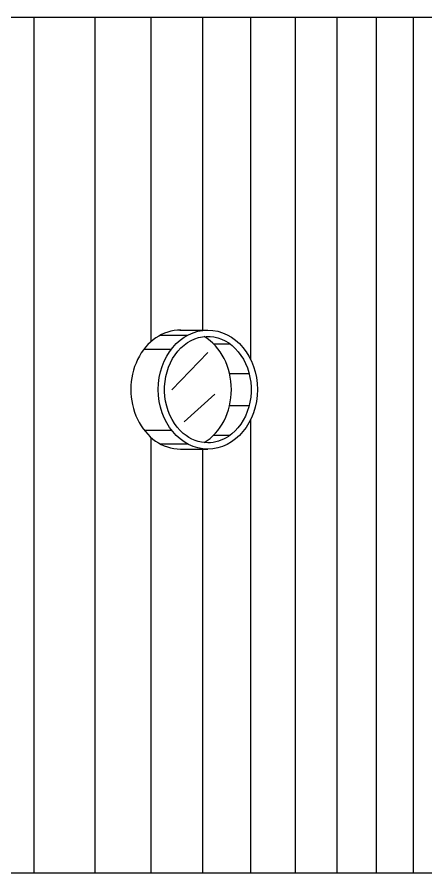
# Model space of a CAD drawing. Extents: x 115 to 1469, y 94 to 338.
# Drawn here: x 184.17 to 188.75, y 211.71 to 221.31 of the extents above; entities that cross this region are included whole.
import ezdxf

# ---------------------------------------------------------------- set-up
doc = ezdxf.new("R2010")
doc.units = 0
doc.layers.add('1', color=7, linetype='CONTINUOUS')

msp = doc.modelspace()

# ---------------------------------------------------------------- linework, layer by layer
at = {"layer": '1', "color": 6}
for p, q in [((175.8318, 221.3088), (191.9495, 221.3088)), ((116.2712, 211.7088), (202.5142, 211.7088))]:
    msp.add_line(p, q, dxfattribs=at)
at = {"layer": '1', "color": 253}
for p, q in [((184.3523, 221.3088), (184.3523, 211.7088)), ((185.0388, 221.3088), (185.0388, 211.7088)), ((185.6668, 221.3088), (185.6668, 217.6672)), ((186.2461, 221.3088), (186.2461, 217.7982)), ((186.7838, 221.3088), (186.7838, 217.4729)), ((187.2854, 221.3088), (187.2854, 211.7088)), ((187.7549, 221.3088), (187.7549, 211.7088)), ((188.1959, 221.3088), (188.1959, 215.417)), ((188.6111, 221.3088), (188.6111, 219.417)), ((188.6111, 219.417), (188.6111, 215.417)), ((185.7708, 217.7401), (186.0793, 217.7401)), ((186.3696, 217.644), (186.5544, 217.644)), ((185.5908, 217.5857), (185.8993, 217.5857)), ((186.5496, 217.3109), (186.7696, 217.3109)), ((186.5496, 216.9506), (186.7697, 216.9506)), ((186.7838, 216.7886), (186.7838, 211.7088)), ((185.5908, 216.6758), (185.8993, 216.6758)), ((185.6668, 216.5943), (185.6668, 211.7088)), ((186.3696, 216.6174), (186.5546, 216.6174)), ((186.6618, 216.6174), (186.6708, 216.6174)), ((185.7708, 216.5214), (186.0793, 216.5214)), ((185.9978, 216.4633), (186.3063, 216.4633)), ((186.2461, 216.4633), (186.2461, 211.7088)), ((188.1959, 215.417), (188.1959, 211.7088)), ((188.6111, 215.417), (188.6111, 211.7088))]:
    msp.add_line(p, q, dxfattribs=at)
at = {"layer": '1', "color": 21}
msp.add_line((185.9936, 217.7982), (186.3063, 217.7982), dxfattribs=at)
at = {"layer": '1', "color": 4}
for p, q in [((185.9008, 217.1263), (186.3051, 217.5451)), ((186.3829, 217.0797), (186.0408, 216.7695))]:
    msp.add_line(p, q, dxfattribs=at)
at = {"layer": '1', "color": 21}
for centre, major_axis, start_param, end_param in [((185.9978, 217.1307), (0, 0.6675), -0.007454, 3.141593), ((186.0141, 217.1307), (0, -0.6675), 6.752403, 8.955276)]:
    msp.add_ellipse(centre, major_axis=major_axis, ratio=0.833217, start_param=start_param, end_param=end_param, dxfattribs=at)
msp.add_ellipse((186.3063, 217.1307), major_axis=(0, -0.6675), ratio=0.833217, dxfattribs=at)
msp.add_open_spline([(186.3063, 216.5333), (186.386, 216.5333), (186.4659, 216.5578), (186.6413, 216.6746), (186.7258, 216.7943), (186.8055, 217.0766), (186.7999, 217.237), (186.701, 217.5095), (186.609, 217.6196), (186.3936, 217.736), (186.2713, 217.7438), (186.0482, 217.6567), (185.9477, 217.5602), (185.8255, 217.3033), (185.8052, 217.1447), (185.8592, 216.853), (185.9328, 216.722), (186.1123, 216.5697), (186.2095, 216.5333), (186.3063, 216.5333)], degree=3, knots=[0, 0, 0, 0, 0.506591, 0.506591, 1.243953, 1.243953, 1.981314, 1.981314, 2.718676, 2.718676, 3.456037, 3.456037, 4.193399, 4.193399, 4.930761, 4.930761, 5.668122, 5.668122, 6.283185, 6.283185, 6.283185, 6.283185], dxfattribs=at)

doc.saveas('drawing.dxf')
